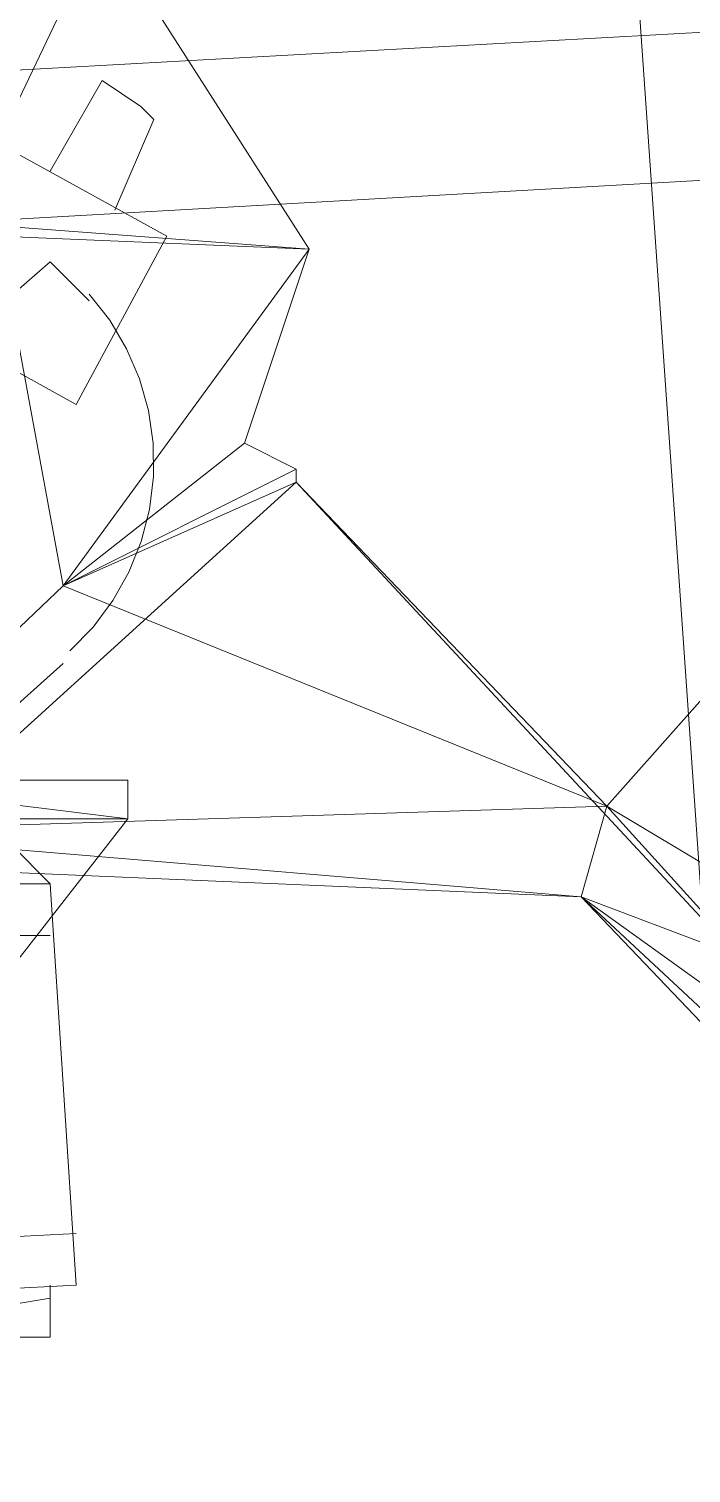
# Paper-space layout '01 Roof Support Layout' of a CAD drawing. Header units: millimetres. Extents: x 5 to 415, y 5 to 292.
# Drawn here: x 247 to 250.07, y 207.77 to 214.46 of the extents above; entities that cross this region are included whole.
import ezdxf

# ---------------------------------------------------------------- set-up
doc = ezdxf.new("R2010")
doc.units = ezdxf.units.MM
doc.layers.add('EXISTING', color=7, linetype='Continuous')

# ---------------------------------------------------------------- blocks, each defined once
blk = doc.blocks.new('SHEET_01')
at = {"layer": 'EXISTING', "color": 254, "linetype": 'Continuous', "lineweight": 13}
for p, q in [((247.7, 245.06), (259.7, 73.1)), ((243.5, 215.78), (247.64, 213.5)), ((246.68, 213.56), (247.34, 214.94)), ((247.34, 214.94), (248.3, 213.44)), ((235.28, 213.62), (253.64, 214.64)), ((247.34, 214.22), (247.1, 213.8)), ((247.52, 214.1), (247.34, 214.22)), ((247.58, 214.04), (247.52, 214.1)), ((247.4, 213.62), (247.58, 214.04)), ((236, 212.96), (252.98, 213.92)), ((246.68, 213.56), (248.3, 213.44)), ((248.3, 213.44), (246.68, 213.56)), ((248.3, 213.44), (246.86, 213.5)), ((246.86, 213.5), (247.16, 211.88)), ((247.16, 211.88), (246.86, 213.5)), ((247.64, 213.5), (247.22, 212.72)), ((247.16, 211.88), (248.3, 213.44)), ((248.3, 213.44), (248, 212.54)), ((246.2, 212.6), (247.1, 213.38)), ((247.1, 213.38), (247.28, 213.2)), ((247.22, 212.72), (246.14, 213.32)), ((247.3763, 213.1097), (247.2812, 213.231)), ((247.454, 212.9781), (247.3763, 213.1097)), ((247.5138, 212.8381), (247.454, 212.9781)), ((247.5548, 212.6915), (247.5138, 212.8381)), ((247.5765, 212.5402), (247.5548, 212.6915)), ((247.16, 211.88), (248, 212.54)), ((248, 212.54), (247.16, 211.88)), ((247.5782, 212.3861), (247.5765, 212.5402)), ((248, 212.54), (248.24, 212.42)), ((248.24, 212.42), (248, 212.54)), ((248.24, 212.42), (247.16, 211.88)), ((248.24, 212.42), (248.24, 212.36)), ((245.66, 210.02), (248.24, 212.36)), ((247.16, 211.88), (248.24, 212.36)), ((248.24, 212.36), (247.16, 211.88)), ((247.5597, 212.2331), (247.5782, 212.3861)), ((248.24, 212.36), (249.68, 210.86)), ((248.24, 212.36), (250.64, 209.78)), ((247.5216, 212.0851), (247.5597, 212.2331)), ((247.4648, 211.9438), (247.5216, 212.0851)), ((247.3902, 211.8112), (247.4648, 211.9438)), ((245.96, 210.74), (247.16, 211.88)), ((247.16, 211.88), (249.68, 210.86)), ((249.68, 210.86), (247.16, 211.88)), ((247.2986, 211.6888), (247.3902, 211.8112)), ((247.1908, 211.5786), (247.2986, 211.6888)), ((245.42, 209.96), (247.16, 211.52)), ((249.68, 210.86), (250.16, 211.4)), ((250.16, 211.4), (249.68, 210.86)), ((247.46, 210.98), (246.02, 210.98)), ((246.02, 210.98), (247.46, 210.8)), ((246.02, 210.98), (247.46, 210.98)), ((247.46, 210.8), (247.46, 210.98)), ((247.46, 210.98), (247.46, 210.8)), ((245.96, 210.74), (249.68, 210.86)), ((249.68, 210.86), (245.96, 210.74)), ((249.68, 210.86), (249.56, 210.44)), ((251.78, 209.6), (249.68, 210.86)), ((249.68, 210.86), (251.9, 208.4)), ((247.46, 210.8), (246.02, 210.8)), ((246.38, 209.42), (247.46, 210.8)), ((247.46, 210.8), (246.38, 209.42)), ((245.96, 210.74), (249.56, 210.44)), ((249.56, 210.44), (245.96, 210.74)), ((247.1, 210.5), (246.92, 210.68)), ((249.56, 210.44), (246.74, 210.56)), ((246.74, 210.5), (247.1, 210.5)), ((247.22, 208.64), (247.1, 210.5)), ((251.06, 209.36), (249.56, 210.44)), ((249.56, 210.44), (251.78, 209.6)), ((249.56, 210.44), (250.82, 209.12)), ((250.82, 209.12), (249.56, 210.44)), ((250.46, 209.6), (249.56, 210.44)), ((246.62, 210.26), (247.1, 210.26)), ((242.42, 208.64), (247.22, 208.88)), ((247.22, 208.64), (244.82, 208.52)), ((247.1, 208.64), (247.1, 208.58)), ((247.1, 208.58), (246.74, 208.52)), ((247.1, 208.58), (247.1, 208.4)), ((247.1, 208.4), (246.8, 208.4))]:
    blk.add_line(p, q, dxfattribs=at)

psp = doc.layouts.new('01 Roof Support Layout')

# ---------------------------------------------------------------- block references
psp.add_blockref('SHEET_01', (0, 0))

doc.saveas('drawing.dxf')
